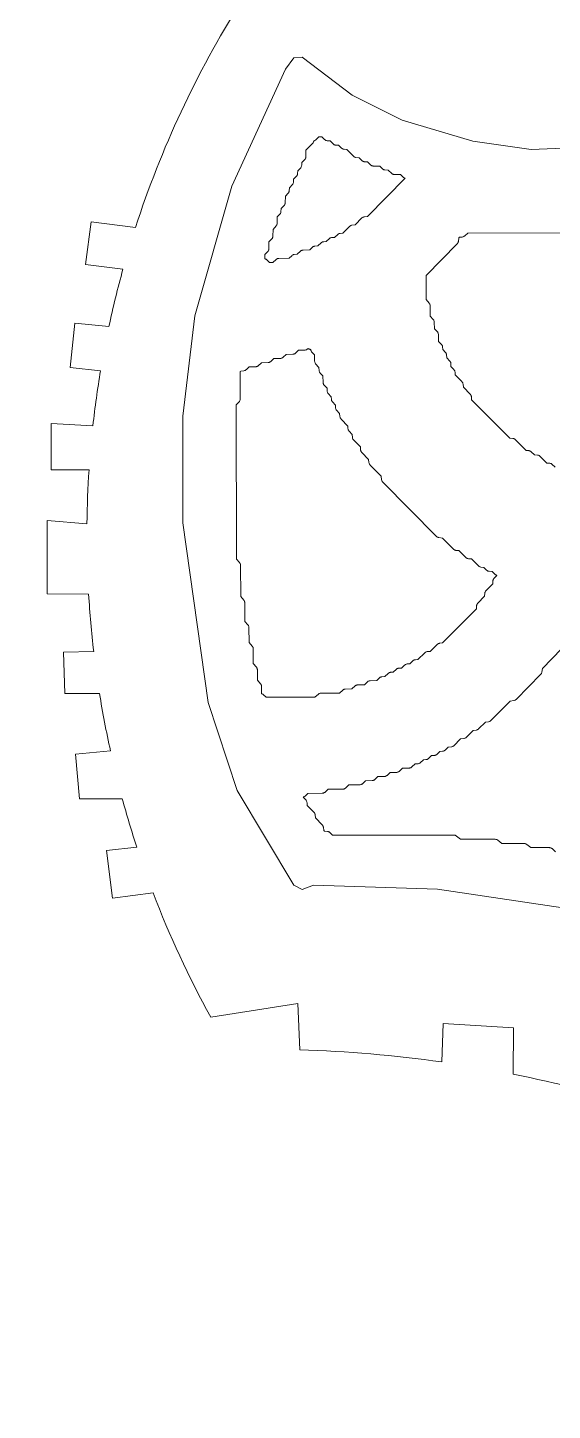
# Model space of a CAD drawing. Header units: inches. Extents: x 36 to 190, y -75 to 56.
# Drawn here: x 46.39 to 49.76, y -54.96 to -46.09 of the extents above; entities that cross this region are included whole.
import ezdxf

# ---------------------------------------------------------------- set-up
doc = ezdxf.new("R2010")
doc.units = ezdxf.units.IN
for name, color, linetype, lineweight in [('01_ORIGINAL_CAD', 7, 'Continuous', 20), ('02_APPROVED_PDF_OUTLINES', 7, 'Continuous', 15), ('04_APPROVED_PERIMETER', 7, 'Continuous', 15)]:
    doc.layers.add(name, color=color, linetype=linetype, lineweight=lineweight)

# ---------------------------------------------------------------- blocks, each defined once
blk = doc.blocks.new('07_SCALES')
at = {"layer": '01_ORIGINAL_CAD'}
for points in [[(47.0869, 44.6297, -0.062406), (47.763, 46.0735), (45.5722, 47.2899, 0.058367), (44.8008, 44.9442, 0.058367)], [(46.9163, 43.9933, -0.01479), (47.0064, 44.3616, -0.01479)], [(46.8134, 43.3568, -0.013879), (46.8623, 43.7093)], [(46.7752, 42.7279, -0.013523), (46.7886, 43.0744, -0.013523)], [(46.8183, 41.9082, -0.014342), (46.786, 42.2745)], [(46.926, 41.2696, -0.014645), (46.8557, 41.6385)], [(47.0957, 40.6507, -0.012679), (47.002, 40.962)], [(48.1417, 39.35), (48.1299, 39.6486), (47.5702, 39.5607, -0.034306), (47.2, 40.3576, -0.034306)], [(45.6919, 38.1087, 0.060935), (47.1089, 35.956, -0.206423), (49.3752, 35.9901)]]:
    blk.add_lwpolyline(points, format="xyb", dxfattribs=at)
for points in [[(47.0869, 44.6297), (46.8018, 44.6666), (46.7664, 44.3927), (47.0064, 44.3616)], [(46.9163, 43.9933), (46.6964, 44.0163), (46.6664, 43.7297), (46.8623, 43.7093)], [(46.8134, 43.3568), (46.5462, 43.3706), (46.5462, 43.0744), (46.7886, 43.0744)], [(46.7752, 42.7279), (46.519, 42.7483), (46.519, 42.2768), (46.786, 42.2745)], [(46.8183, 41.9082), (46.6252, 41.9024), (46.6331, 41.6385), (46.8557, 41.6385)], [(46.926, 41.2696), (46.7016, 41.2491), (46.728, 40.9607), (47.002, 40.962)], [(47.0957, 40.6507), (46.8999, 40.6301)], [(46.8999, 40.6301), (46.939, 40.3243), (47.2, 40.3576)], [(49.0534, 39.2724), (49.0621, 39.5186), (49.5148, 39.4915), (49.5133, 39.1941)]]:
    blk.add_lwpolyline(points, dxfattribs=at)
for start, end in [(81.95727, 88.30736), (72.72792, 78.72142)]:
    blk.add_arc((47.8977, 31.0932), 8.2604, start, end, dxfattribs=at)
at = {"layer": '02_APPROVED_PDF_OUTLINES'}
for points in [[(47.9179, 44.4283), (47.9178, 44.456), (47.9365, 44.4761), (47.9384, 44.4784), (47.9401, 44.481), (47.9414, 44.4837), (47.9423, 44.4866), (47.9429, 44.4896), (47.9432, 44.4926), (47.944, 44.5363), (47.9629, 44.5566), (47.9648, 44.559), (47.9664, 44.5615), (47.9677, 44.5643), (47.9687, 44.5671), (47.9693, 44.5701), (47.9696, 44.5731), (47.9704, 44.6173), (47.9907, 44.6406), (47.9928, 44.6434), (47.9945, 44.6465), (47.9958, 44.6499), (47.9965, 44.6533), (47.9968, 44.6569), (47.9969, 44.6972), (48.0139, 44.7147), (48.0161, 44.7173), (48.018, 44.7202), (48.0194, 44.7234), (48.0204, 44.7266), (48.0209, 44.73), (48.0226, 44.7504), (48.0421, 44.7714), (48.044, 44.7737), (48.0457, 44.7763), (48.047, 44.7791), (48.0479, 44.7819), (48.0485, 44.7849), (48.0488, 44.7879), (48.0496, 44.8313), (48.0668, 44.849), (48.069, 44.8516), (48.0708, 44.8545), (48.0722, 44.8576), (48.0732, 44.8609), (48.0737, 44.8643), (48.0754, 44.8846), (48.0949, 44.9056), (48.0972, 44.9084), (48.099, 44.9114), (48.1003, 44.9147), (48.1012, 44.9181), (48.1016, 44.9216), (48.1023, 44.9388), (48.1214, 44.9593), (48.1236, 44.9621), (48.1254, 44.9651), (48.1268, 44.9684), (48.1277, 44.9718), (48.128, 44.9753), (48.1287, 44.9925), (48.1478, 45.013), (48.15, 45.0158), (48.1518, 45.0188), (48.1532, 45.0221), (48.1541, 45.0255), (48.1545, 45.029), (48.1552, 45.0462), (48.1743, 45.0667), (48.1762, 45.0691), (48.1778, 45.0717), (48.1791, 45.0744), (48.1801, 45.0773), (48.1807, 45.0802), (48.1809, 45.0833), (48.1818, 45.1266), (48.2253, 45.1711), (48.2275, 45.1736), (48.2292, 45.1763), (48.2307, 45.1792), (48.2317, 45.1823), (48.2323, 45.1855), (48.2324, 45.1864), (48.2331, 45.1865), (48.2363, 45.1871), (48.2394, 45.1881), (48.2423, 45.1896), (48.245, 45.1914), (48.2475, 45.1936), (48.2646, 45.2106), (48.2845, 45.2106), (48.3016, 45.1936), (48.3043, 45.1913), (48.3072, 45.1894), (48.3103, 45.188), (48.3136, 45.187), (48.317, 45.1864), (48.337, 45.1847), (48.3578, 45.165), (48.3606, 45.1627), (48.3636, 45.1609), (48.3669, 45.1595), (48.3704, 45.1586), (48.3739, 45.1581), (48.3906, 45.1574), (48.4109, 45.1382), (48.4137, 45.1359), (48.4168, 45.1341), (48.42, 45.1327), (48.4235, 45.1318), (48.427, 45.1313), (48.4434, 45.1306), (48.4876, 45.0864), (48.4902, 45.0841), (48.4931, 45.0822), (48.4963, 45.0808), (48.4996, 45.0797), (48.5031, 45.0792), (48.5231, 45.0774), (48.5438, 45.0578), (48.5466, 45.0555), (48.5496, 45.0536), (48.5529, 45.0522), (48.5564, 45.0513), (48.5599, 45.0509), (48.5767, 45.0502), (48.597, 45.031), (48.5993, 45.029), (48.6019, 45.0273), (48.6046, 45.026), (48.6076, 45.025), (48.6106, 45.0244), (48.6136, 45.0241), (48.6562, 45.0232), (48.6736, 45.006), (48.6762, 45.0037), (48.6792, 45.0018), (48.6823, 45.0004), (48.6856, 44.9994), (48.689, 44.9988), (48.7095, 44.997), (48.7332, 44.976), (48.7356, 44.9741), (48.7381, 44.9725), (48.7409, 44.9713), (48.7437, 44.9704), (48.7467, 44.9699), (48.7497, 44.9697), (48.7892, 44.9695), (48.8065, 44.9524), (48.8089, 44.9502), (48.8116, 44.9484), (48.8146, 44.947), (48.8177, 44.946), (48.819, 44.9457), (48.819, 44.9453), (48.5765, 44.6994), (48.5569, 44.6976), (48.5535, 44.6971), (48.5502, 44.6961), (48.547, 44.6946), (48.5441, 44.6927), (48.5415, 44.6904), (48.497, 44.6457), (48.4774, 44.6439), (48.474, 44.6433), (48.4706, 44.6423), (48.4675, 44.6408), (48.4646, 44.6389), (48.4619, 44.6366), (48.4179, 44.5924), (48.4016, 44.5916), (48.3981, 44.5912), (48.3946, 44.5903), (48.3913, 44.5889), (48.3883, 44.587), (48.3855, 44.5848), (48.3653, 44.5655), (48.3486, 44.5648), (48.345, 44.5643), (48.3416, 44.5634), (48.3383, 44.562), (48.3352, 44.5602), (48.3325, 44.5579), (48.3122, 44.5386), (48.2955, 44.5379), (48.292, 44.5375), (48.2885, 44.5365), (48.2852, 44.5351), (48.2822, 44.5333), (48.2794, 44.531), (48.2588, 44.5113), (48.2388, 44.5095), (48.2353, 44.509), (48.232, 44.5079), (48.2289, 44.5065), (48.226, 44.5046), (48.2234, 44.5023), (48.2061, 44.4851), (48.1635, 44.4841), (48.1604, 44.4839), (48.1574, 44.4832), (48.1545, 44.4822), (48.1517, 44.4809), (48.1492, 44.4792), (48.1468, 44.4772), (48.1261, 44.4575), (48.1062, 44.4557), (48.1027, 44.4552), (48.0994, 44.4542), (48.0963, 44.4527), (48.0934, 44.4508), (48.0908, 44.4485), (48.0736, 44.4315), (48.0076, 44.4312), (48.0046, 44.431), (48.0016, 44.4304), (47.9988, 44.4295), (47.996, 44.4283), (47.9934, 44.4267), (47.9911, 44.4249), (47.9684, 44.4046), (47.9476, 44.4046), (47.9305, 44.4216), (47.928, 44.4238), (47.9253, 44.4256), (47.9223, 44.427), (47.9192, 44.428)], [(47.8966, 41.6369), (47.8963, 41.6836), (47.896, 41.6872), (47.8952, 41.6906), (47.894, 41.694), (47.8922, 41.6971), (47.8901, 41.6999), (47.8699, 41.723), (47.8695, 41.7909), (47.8693, 41.7945), (47.8685, 41.798), (47.8672, 41.8013), (47.8655, 41.8044), (47.8633, 41.8073), (47.8432, 41.8303), (47.8427, 41.9251), (47.8425, 41.9287), (47.8417, 41.9321), (47.8404, 41.9355), (47.8387, 41.9386), (47.8365, 41.9414), (47.8163, 41.9646), (47.8151, 42.0623), (47.8149, 42.0653), (47.8143, 42.0683), (47.8133, 42.0713), (47.812, 42.074), (47.8103, 42.0766), (47.8084, 42.079), (47.7896, 42.0991), (47.7891, 42.2203), (47.7888, 42.2238), (47.788, 42.2273), (47.7868, 42.2307), (47.785, 42.2338), (47.7829, 42.2366), (47.7627, 42.2597), (47.7621, 42.4618), (47.7618, 42.4654), (47.761, 42.4689), (47.7598, 42.4722), (47.758, 42.4753), (47.7559, 42.4782), (47.7357, 42.5012), (47.7339, 43.4901), (47.7539, 43.5131), (47.7561, 43.516), (47.7578, 43.5191), (47.759, 43.5225), (47.7598, 43.526), (47.76, 43.5295), (47.76, 43.7039), (47.7641, 43.7081), (47.7836, 43.7098), (47.7871, 43.7104), (47.7904, 43.7114), (47.7935, 43.7129), (47.7964, 43.7147), (47.799, 43.717), (47.8163, 43.7342), (47.8589, 43.7352), (47.862, 43.7355), (47.865, 43.7361), (47.8679, 43.7371), (47.8707, 43.7385), (47.8733, 43.7401), (47.8756, 43.7421), (47.8956, 43.7611), (47.9385, 43.7621), (47.9416, 43.7624), (47.9446, 43.763), (47.9475, 43.764), (47.9503, 43.7654), (47.9528, 43.767), (47.9552, 43.769), (47.9752, 43.788), (48.0181, 43.789), (48.0212, 43.7893), (48.0242, 43.7899), (48.0271, 43.7909), (48.0299, 43.7923), (48.0324, 43.7939), (48.0348, 43.7959), (48.0548, 43.8149), (48.0977, 43.8159), (48.1008, 43.8162), (48.1038, 43.8168), (48.1067, 43.8178), (48.1094, 43.8192), (48.112, 43.8208), (48.1144, 43.8228), (48.1342, 43.8417), (48.174, 43.8419), (48.1775, 43.8422), (48.181, 43.843), (48.1843, 43.8442), (48.1873, 43.8459), (48.1902, 43.848), (48.1961, 43.8531), (48.1978, 43.8515), (48.2002, 43.8498), (48.2028, 43.8484), (48.2056, 43.8474), (48.2085, 43.8466), (48.213, 43.8457), (48.2133, 43.8435), (48.2139, 43.8403), (48.2149, 43.8372), (48.2163, 43.8343), (48.2181, 43.8316), (48.2202, 43.8291), (48.2373, 43.8116), (48.2376, 43.7712), (48.2379, 43.7677), (48.2386, 43.7642), (48.2399, 43.7609), (48.2416, 43.7578), (48.2438, 43.755), (48.2647, 43.731), (48.2665, 43.7102), (48.2671, 43.7068), (48.2681, 43.7036), (48.2695, 43.7004), (48.2713, 43.6976), (48.2735, 43.695), (48.2908, 43.6773), (48.2918, 43.6339), (48.292, 43.6309), (48.2926, 43.6279), (48.2936, 43.625), (48.2949, 43.6223), (48.2966, 43.6198), (48.2985, 43.6174), (48.3177, 43.5969), (48.3184, 43.5797), (48.3188, 43.5762), (48.3197, 43.5728), (48.3211, 43.5695), (48.3229, 43.5665), (48.3251, 43.5638), (48.3443, 43.5432), (48.3451, 43.5261), (48.3455, 43.5225), (48.3464, 43.5191), (48.3478, 43.5159), (48.3496, 43.5128), (48.3518, 43.5101), (48.371, 43.4896), (48.3717, 43.4724), (48.3721, 43.4689), (48.373, 43.4655), (48.3744, 43.4622), (48.3762, 43.4592), (48.3784, 43.4564), (48.398, 43.4355), (48.3998, 43.4151), (48.4004, 43.4117), (48.4014, 43.4084), (48.4028, 43.4053), (48.4047, 43.4024), (48.4069, 43.3997), (48.4509, 43.355), (48.4516, 43.3383), (48.452, 43.3347), (48.4529, 43.3313), (48.4543, 43.3281), (48.4561, 43.325), (48.4583, 43.3223), (48.4779, 43.3013), (48.4797, 43.2809), (48.4802, 43.2775), (48.4812, 43.2742), (48.4827, 43.2711), (48.4846, 43.2682), (48.4868, 43.2656), (48.5312, 43.2205), (48.533, 43.2005), (48.5335, 43.1971), (48.5345, 43.1938), (48.5359, 43.1906), (48.5378, 43.1877), (48.54, 43.1851), (48.5844, 43.14), (48.5862, 43.12), (48.5867, 43.1166), (48.5877, 43.1133), (48.5892, 43.1101), (48.5911, 43.1072), (48.5933, 43.1046), (48.6648, 43.0321), (48.668, 43.0091), (48.6687, 43.006), (48.6697, 43.003), (48.6711, 43.0001), (48.6729, 42.9974), (48.675, 42.995), (49.0208, 42.6463), (49.0232, 42.6442), (49.0259, 42.6424), (49.0288, 42.6409), (49.0318, 42.6399), (49.035, 42.6392), (49.0577, 42.636), (49.1294, 42.564), (49.1321, 42.5617), (49.135, 42.5598), (49.1381, 42.5583), (49.1415, 42.5573), (49.1449, 42.5567), (49.1645, 42.555), (49.2092, 42.5103), (49.2118, 42.508), (49.2147, 42.5061), (49.2179, 42.5047), (49.2212, 42.5036), (49.2247, 42.5031), (49.2443, 42.5014), (49.2889, 42.4567), (49.2915, 42.4544), (49.2945, 42.4525), (49.2976, 42.451), (49.301, 42.45), (49.3044, 42.4495), (49.3241, 42.4477), (49.3421, 42.4298), (49.3448, 42.4276), (49.3477, 42.4257), (49.3508, 42.4242), (49.3541, 42.4232), (49.3575, 42.4227), (49.3772, 42.4209), (49.3953, 42.403), (49.3977, 42.4009), (49.4005, 42.3991), (49.4034, 42.3976), (49.4065, 42.3966), (49.4079, 42.3963), (49.4079, 42.3955), (49.3892, 42.3754), (49.387, 42.3726), (49.3852, 42.3696), (49.3838, 42.3663), (49.3829, 42.3629), (49.3825, 42.3594), (49.3819, 42.3426), (49.3381, 42.2979), (49.3358, 42.2953), (49.334, 42.2924), (49.3326, 42.2892), (49.3316, 42.2859), (49.331, 42.2825), (49.3294, 42.2625), (49.2851, 42.2173), (49.2829, 42.2147), (49.2811, 42.2118), (49.2796, 42.2087), (49.2786, 42.2054), (49.2781, 42.2019), (49.2764, 42.182), (49.0595, 41.9621), (49.04, 41.9603), (49.0365, 41.9598), (49.0332, 41.9587), (49.03, 41.9572), (49.0271, 41.9553), (49.0245, 41.953), (48.98, 41.9083), (48.9604, 41.9066), (48.957, 41.906), (48.9536, 41.905), (48.9505, 41.9035), (48.9476, 41.9016), (48.9449, 41.8993), (48.9009, 41.8551), (48.8846, 41.8543), (48.8811, 41.8539), (48.8776, 41.853), (48.8743, 41.8516), (48.8713, 41.8497), (48.8685, 41.8474), (48.8483, 41.8282), (48.8316, 41.8274), (48.828, 41.827), (48.8246, 41.8261), (48.8213, 41.8247), (48.8182, 41.8228), (48.8155, 41.8206), (48.7953, 41.8013), (48.7785, 41.8006), (48.775, 41.8001), (48.7715, 41.7992), (48.7682, 41.7978), (48.7652, 41.796), (48.7624, 41.7937), (48.7422, 41.7744), (48.7255, 41.7737), (48.722, 41.7733), (48.7185, 41.7723), (48.7152, 41.7709), (48.7121, 41.7691), (48.7094, 41.7668), (48.6887, 41.7471), (48.6687, 41.7453), (48.6653, 41.7448), (48.662, 41.7437), (48.6589, 41.7423), (48.656, 41.7404), (48.6533, 41.7381), (48.6361, 41.7209), (48.5934, 41.7199), (48.5904, 41.7197), (48.5874, 41.719), (48.5845, 41.718), (48.5817, 41.7167), (48.5791, 41.715), (48.5768, 41.713), (48.5568, 41.694), (48.5139, 41.693), (48.5108, 41.6928), (48.5078, 41.6921), (48.5049, 41.6911), (48.5021, 41.6898), (48.4995, 41.6881), (48.4972, 41.6861), (48.4772, 41.6671), (48.4343, 41.6661), (48.4312, 41.6659), (48.4282, 41.6652), (48.4253, 41.6642), (48.4225, 41.6629), (48.42, 41.6612), (48.4176, 41.6592), (48.3978, 41.6404), (48.2784, 41.64), (48.2754, 41.6398), (48.2724, 41.6393), (48.2695, 41.6384), (48.2668, 41.6371), (48.2642, 41.6356), (48.2618, 41.6337), (48.2391, 41.6135), (47.9264, 41.6132), (47.9092, 41.6302), (47.9068, 41.6324), (47.904, 41.6342), (47.9011, 41.6356), (47.898, 41.6366)]]:
    blk.add_lwpolyline(points, close=True, dxfattribs=at)
for points in [[(49.7816, 43.0906), (49.7615, 43.1096), (49.7588, 43.1119), (49.7557, 43.1137), (49.7524, 43.1151), (49.749, 43.116), (49.7454, 43.1164), (49.7291, 43.1172), (49.6849, 43.1614), (49.6822, 43.1637), (49.6793, 43.1655), (49.6762, 43.167), (49.6728, 43.168), (49.6694, 43.1686), (49.6494, 43.1704), (49.6286, 43.19), (49.6259, 43.1923), (49.6228, 43.1942), (49.6195, 43.1955), (49.6161, 43.1965), (49.6125, 43.1969), (49.5962, 43.1976), (49.5254, 43.2686), (49.5228, 43.2709), (49.5199, 43.2728), (49.5167, 43.2743), (49.5134, 43.2753), (49.5099, 43.2758), (49.4904, 43.2776), (49.246, 43.524), (49.2442, 43.544), (49.2437, 43.5474), (49.2427, 43.5507), (49.2412, 43.5538), (49.2394, 43.5567), (49.2371, 43.5593), (49.1927, 43.6045), (49.191, 43.6245), (49.1904, 43.6279), (49.1894, 43.6312), (49.188, 43.6343), (49.1861, 43.6372), (49.1839, 43.6398), (49.1399, 43.6845), (49.1392, 43.7013), (49.1388, 43.7048), (49.1379, 43.7082), (49.1365, 43.7115), (49.1347, 43.7145), (49.1325, 43.7173), (49.1133, 43.7378), (49.1125, 43.755), (49.1121, 43.7585), (49.1112, 43.7619), (49.1098, 43.7651), (49.108, 43.7682), (49.1058, 43.7709), (49.0862, 43.7919), (49.0844, 43.8123), (49.0839, 43.8157), (49.0829, 43.8189), (49.0815, 43.822), (49.0796, 43.8249), (49.0774, 43.8275), (49.06, 43.8454), (49.0592, 43.8623), (49.0588, 43.8658), (49.0579, 43.8692), (49.0566, 43.8725), (49.0547, 43.8755), (49.0525, 43.8782), (49.0335, 43.8986), (49.0325, 43.9422), (49.0323, 43.9453), (49.0317, 43.9482), (49.0307, 43.9511), (49.0294, 43.9538), (49.0278, 43.9564), (49.0258, 43.9587), (49.0068, 43.9791), (49.0058, 44.0227), (49.0056, 44.0258), (49.005, 44.0287), (49.004, 44.0316), (49.0027, 44.0343), (49.0011, 44.0369), (48.9991, 44.0392), (48.9803, 44.0594), (48.9799, 44.1269), (48.9797, 44.1304), (48.9789, 44.1339), (48.9776, 44.1372), (48.9759, 44.1403), (48.9738, 44.1432), (48.9536, 44.1662), (48.9533, 44.3221), (49.1537, 44.5253), (49.1558, 44.5277), (49.1576, 44.5304), (49.159, 44.5333), (49.16, 44.5363), (49.1607, 44.5394), (49.1638, 44.5624), (49.1689, 44.5675), (49.1851, 44.5683), (49.1887, 44.5687), (49.1921, 44.5696), (49.1954, 44.571), (49.1985, 44.5729), (49.2013, 44.5751), (49.221, 44.594), (50.6219, 44.595)], [(49.7856, 40.6215), (49.7628, 40.6418), (49.7604, 40.6436), (49.7578, 40.6452), (49.7551, 40.6464), (49.7522, 40.6473), (49.7492, 40.6479), (49.7462, 40.6481), (49.6257, 40.6482), (49.5997, 40.6694), (49.5969, 40.6714), (49.5939, 40.673), (49.5907, 40.6741), (49.5873, 40.6748), (49.5839, 40.6751), (49.4398, 40.675), (49.4139, 40.6961), (49.4111, 40.6981), (49.408, 40.6997), (49.4048, 40.7008), (49.4015, 40.7015), (49.398, 40.7018), (49.1743, 40.7016), (49.1484, 40.7228), (49.1456, 40.7247), (49.1425, 40.7263), (49.1393, 40.7275), (49.136, 40.7282), (49.1326, 40.7284), (48.3528, 40.7278), (48.3356, 40.7448), (48.333, 40.7471), (48.3301, 40.749), (48.327, 40.7504), (48.3237, 40.7514), (48.3202, 40.752), (48.3007, 40.7537), (48.2956, 40.7588), (48.2939, 40.7788), (48.2933, 40.7822), (48.2923, 40.7855), (48.2909, 40.7886), (48.289, 40.7915), (48.2868, 40.7941), (48.2424, 40.8392), (48.2406, 40.8592), (48.2401, 40.8626), (48.2391, 40.8659), (48.2376, 40.8691), (48.2358, 40.872), (48.2335, 40.8746), (48.1896, 40.9193), (48.1888, 40.9361), (48.1884, 40.9396), (48.1875, 40.943), (48.1862, 40.9462), (48.1843, 40.9493), (48.1821, 40.952), (48.1634, 40.9721), (48.1634, 40.9729), (48.1647, 40.9732), (48.1678, 40.9742), (48.1707, 40.9756), (48.1734, 40.9775), (48.1759, 40.9796), (48.193, 40.9966), (48.2856, 40.997), (48.2886, 40.9972), (48.2915, 40.9977), (48.2944, 40.9986), (48.2971, 40.9999), (48.2997, 41.0015), (48.3021, 41.0033), (48.3248, 41.0236), (48.4182, 41.0239), (48.4212, 41.0241), (48.4242, 41.0247), (48.4271, 41.0256), (48.4298, 41.0268), (48.4324, 41.0284), (48.4348, 41.0303), (48.4576, 41.0506), (48.5275, 41.0517), (48.5306, 41.052), (48.5336, 41.0526), (48.5366, 41.0536), (48.5394, 41.0549), (48.542, 41.0566), (48.5443, 41.0586), (48.5643, 41.0776), (48.6072, 41.0786), (48.6103, 41.0789), (48.6133, 41.0795), (48.6162, 41.0805), (48.619, 41.0819), (48.6216, 41.0835), (48.6239, 41.0855), (48.6439, 41.1045), (48.6868, 41.1055), (48.6899, 41.1058), (48.6929, 41.1064), (48.6958, 41.1074), (48.6986, 41.1088), (48.7011, 41.1104), (48.7035, 41.1124), (48.7233, 41.1313), (48.7632, 41.1315), (48.7662, 41.1317), (48.7691, 41.1323), (48.772, 41.1332), (48.7747, 41.1345), (48.7773, 41.136), (48.7796, 41.1379), (48.8026, 41.1583), (48.846, 41.1593), (48.8491, 41.1596), (48.8521, 41.1602), (48.855, 41.1612), (48.8577, 41.1626), (48.8603, 41.1642), (48.8627, 41.1662), (48.8829, 41.1855), (48.8996, 41.1862), (48.9031, 41.1866), (48.9066, 41.1875), (48.9099, 41.189), (48.9129, 41.1908), (48.9157, 41.1931), (48.9359, 41.2123), (48.9526, 41.2131), (48.9562, 41.2135), (48.9596, 41.2144), (48.9629, 41.2158), (48.966, 41.2177), (48.9687, 41.22), (48.9889, 41.2392), (49.0057, 41.24), (49.0092, 41.2404), (49.0127, 41.2413), (49.016, 41.2427), (49.019, 41.2446), (49.0218, 41.2468), (49.042, 41.2661), (49.0587, 41.2669), (49.0623, 41.2673), (49.0657, 41.2682), (49.069, 41.2696), (49.0721, 41.2715), (49.0748, 41.2737), (49.0955, 41.2934), (49.1155, 41.2952), (49.1189, 41.2958), (49.1222, 41.2968), (49.1254, 41.2983), (49.1283, 41.3002), (49.1309, 41.3025), (49.1754, 41.3472), (49.195, 41.349), (49.1984, 41.3495), (49.2018, 41.3505), (49.2049, 41.352), (49.2078, 41.3539), (49.2105, 41.3562), (49.2549, 41.4009), (49.2745, 41.4027), (49.278, 41.4033), (49.2813, 41.4043), (49.2845, 41.4058), (49.2874, 41.4077), (49.29, 41.41), (49.3345, 41.4547), (49.3541, 41.4564), (49.3575, 41.457), (49.3609, 41.458), (49.364, 41.4595), (49.3669, 41.4614), (49.3696, 41.4638), (49.494, 41.5895), (49.5167, 41.5928), (49.5198, 41.5935), (49.5229, 41.5946), (49.5258, 41.596), (49.5285, 41.5978), (49.5309, 41.6), (49.6899, 41.7612), (49.692, 41.7636), (49.6937, 41.7663), (49.6951, 41.7691), (49.6962, 41.7722), (49.6968, 41.7753), (49.7, 41.7983), (49.8241, 41.9246)]]:
    blk.add_lwpolyline(points, dxfattribs=at)
at = {"layer": '04_APPROVED_PERIMETER'}
blk.add_lwpolyline([(49.9327, 40.2474), (49.027, 40.3812), (48.2306, 40.4075), (48.1573, 40.3806), (48.1042, 40.4074), (47.7401, 41.0156), (47.5532, 41.5791), (47.3918, 42.7331), (47.3905, 43.4186), (47.4689, 44.0629), (47.7062, 44.8951), (48.0498, 45.6469), (48.1028, 45.7186), (48.1567, 45.723), (48.478, 45.4798), (48.7995, 45.3176), (49.2538, 45.1829), (49.6285, 45.1292), (50.2419, 45.1568)], dxfattribs=at)

msp = doc.modelspace()

# ---------------------------------------------------------------- block references
msp.add_blockref('07_SCALES', (0, -92))

doc.saveas('drawing.dxf')
